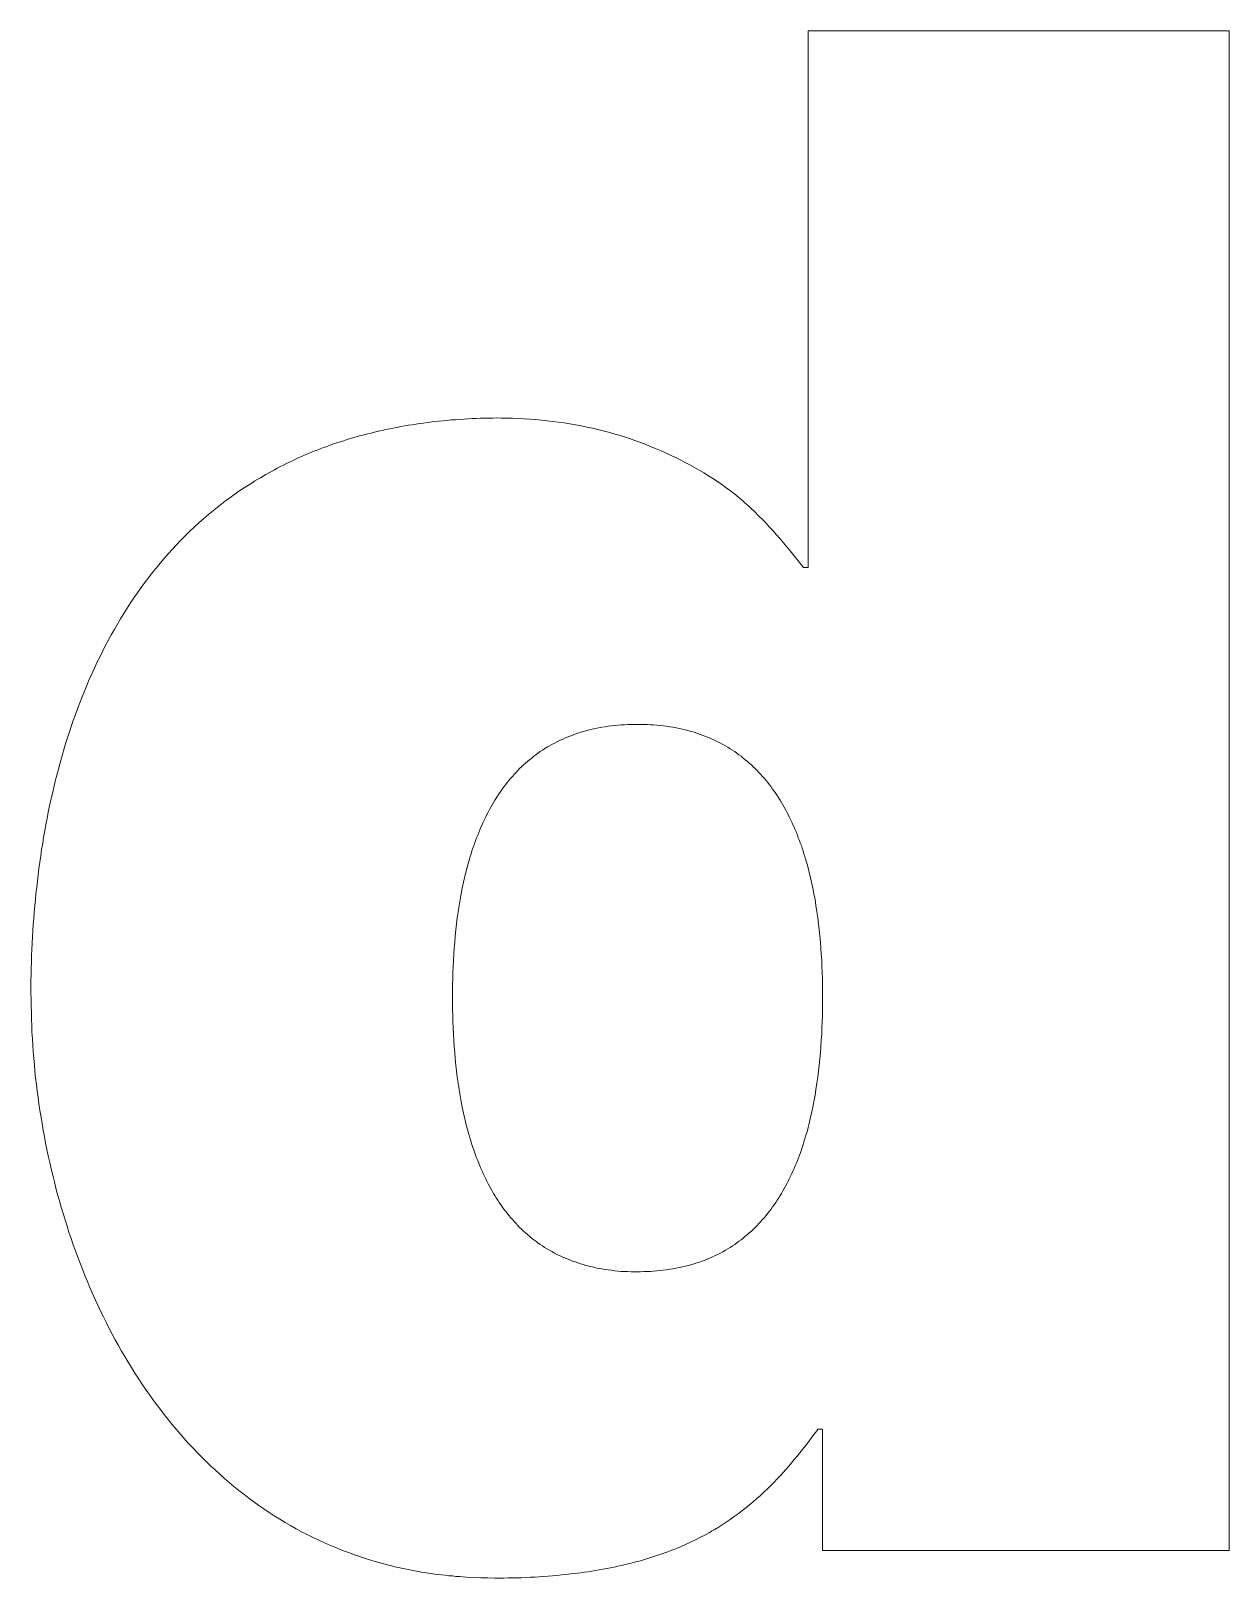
# Model space of a CAD drawing. Header units: millimetres. Extents: x 102 to 3000, y 150 to 4305.
# Drawn here: x 2796.9 to 2888.6, y 577.2 to 695.6 of the extents above; entities that cross this region are included whole.
import ezdxf

# ---------------------------------------------------------------- set-up
doc = ezdxf.new("R2010")
doc.units = ezdxf.units.MM
doc.header["$LTSCALE"] = 5
doc.linetypes.add('AUSGEZOGEN', pattern=[0])
doc.layers.add('Ebene 1', color=7, linetype='Continuous')

msp = doc.modelspace()

# ---------------------------------------------------------------- linework, layer by layer
at = {"layer": 'Ebene 1', "color": 7, "linetype": 'AUSGEZOGEN', "lineweight": 18}
for p, q in [((2856.36, 695.59), (2856.36, 654.54)), ((2888.57, 695.59), (2856.36, 695.59)), ((2888.57, 579.32), (2888.57, 695.59)), ((2856.36, 654.54), (2856.01, 654.54)), ((2857.14, 588.6), (2857.48, 588.6)), ((2857.48, 588.6), (2857.48, 579.32)), ((2857.48, 579.32), (2888.57, 579.32))]:
    msp.add_line(p, q, dxfattribs=at)
msp.add_lwpolyline([(2856.01, 654.54), (2855.5, 655.17), (2854.99, 655.8), (2854.73, 656.12), (2854.47, 656.43), (2854.21, 656.74), (2853.94, 657.04), (2853.67, 657.35), (2853.4, 657.65), (2853.13, 657.94), (2852.85, 658.23), (2852.56, 658.52), (2852.28, 658.8), (2851.98, 659.08), (2851.84, 659.22), (2851.69, 659.35), (2851.53, 659.49), (2851.38, 659.62), (2851.22, 659.75), (2851.07, 659.88), (2850.91, 660.01), (2850.75, 660.14), (2850.42, 660.39), (2850.1, 660.63), (2849.76, 660.87), (2849.43, 661.1), (2849.08, 661.33), (2848.74, 661.55), (2848.39, 661.77), (2848.04, 661.98), (2847.68, 662.18), (2847.32, 662.38), (2846.96, 662.57), (2846.59, 662.76), (2846.22, 662.94), (2845.84, 663.13), (2845.46, 663.3), (2845.07, 663.48), (2844.68, 663.64), (2844.29, 663.8), (2843.9, 663.96), (2843.5, 664.11), (2843.11, 664.25), (2842.71, 664.39), (2842.31, 664.52), (2841.91, 664.65), (2841.5, 664.77), (2841.1, 664.88), (2840.69, 664.99), (2840.28, 665.09), (2839.87, 665.19), (2839.44, 665.28), (2839.01, 665.37), (2838.58, 665.45), (2838.14, 665.53), (2837.71, 665.59), (2837.27, 665.66), (2836.84, 665.71), (2836.4, 665.76), (2835.96, 665.81), (2835.52, 665.85), (2835.08, 665.88), (2834.64, 665.91), (2834.2, 665.93), (2833.76, 665.95), (2833.32, 665.96), (2832.88, 665.96), (2832.56, 665.97), (2832.24, 665.96), (2831.93, 665.96), (2831.61, 665.95), (2831.29, 665.95), (2830.97, 665.93), (2830.66, 665.92), (2830.34, 665.9), (2830.02, 665.89), (2829.71, 665.86), (2829.39, 665.84), (2829.07, 665.82), (2828.76, 665.79), (2828.44, 665.76), (2828.12, 665.72), (2827.81, 665.69), (2827.23, 665.62), (2826.94, 665.58), (2826.65, 665.54), (2826.36, 665.5), (2826.07, 665.45), (2825.78, 665.41), (2825.49, 665.36), (2825.2, 665.31), (2824.92, 665.25), (2824.63, 665.2), (2824.34, 665.14), (2824.06, 665.08), (2823.77, 665.02), (2823.49, 664.96), (2823.2, 664.89), (2822.94, 664.82), (2822.67, 664.76), (2822.41, 664.69), (2822.15, 664.62), (2821.88, 664.55), (2821.62, 664.47), (2821.36, 664.4), (2821.1, 664.32), (2820.84, 664.23), (2820.58, 664.15), (2820.32, 664.07), (2820.07, 663.98), (2819.81, 663.89), (2819.55, 663.8), (2819.3, 663.7), (2819.04, 663.61), (2818.8, 663.51), (2818.56, 663.42), (2818.33, 663.32), (2818.09, 663.22), (2817.85, 663.12), (2817.62, 663.02), (2817.38, 662.92), (2817.15, 662.81), (2816.91, 662.7), (2816.68, 662.59), (2816.45, 662.48), (2816.22, 662.36), (2815.99, 662.25), (2815.76, 662.13), (2815.54, 662.01), (2815.31, 661.88), (2815.1, 661.77), (2814.88, 661.65), (2814.67, 661.53), (2814.46, 661.4), (2814.26, 661.28), (2814.05, 661.15), (2813.84, 661.02), (2813.64, 660.89), (2813.43, 660.76), (2813.23, 660.63), (2813.02, 660.49), (2812.82, 660.36), (2812.62, 660.22), (2812.42, 660.08), (2812.23, 659.94), (2812.03, 659.79), (2811.83, 659.65), (2811.64, 659.5), (2811.45, 659.35), (2811.25, 659.2), (2811.06, 659.05), (2810.87, 658.9), (2810.5, 658.59), (2810.13, 658.27), (2809.76, 657.95), (2809.4, 657.62), (2809.05, 657.28), (2808.71, 656.95), (2808.38, 656.62), (2808.05, 656.27), (2807.73, 655.93), (2807.41, 655.58), (2807.1, 655.22), (2806.79, 654.86), (2806.49, 654.49), (2806.19, 654.12), (2805.9, 653.75), (2805.62, 653.37), (2805.34, 652.99), (2805.06, 652.6), (2804.79, 652.21), (2804.53, 651.82), (2804.27, 651.42), (2804.02, 651.02), (2803.77, 650.61), (2803.53, 650.2), (2803.29, 649.79), (2803.05, 649.37), (2802.83, 648.95), (2802.6, 648.53), (2802.38, 648.11), (2802.17, 647.68), (2801.96, 647.25), (2801.76, 646.82), (2801.56, 646.38), (2801.37, 645.95), (2801.18, 645.51), (2801, 645.07), (2800.82, 644.63), (2800.65, 644.17), (2800.47, 643.72), (2800.31, 643.27), (2800.15, 642.81), (2799.99, 642.35), (2799.84, 641.89), (2799.69, 641.43), (2799.54, 640.97), (2799.4, 640.51), (2799.27, 640.04), (2799.14, 639.58), (2799.01, 639.11), (2798.89, 638.64), (2798.77, 638.17), (2798.66, 637.7), (2798.55, 637.23), (2798.44, 636.76), (2798.34, 636.28), (2798.24, 635.81), (2798.15, 635.33), (2798.06, 634.86), (2797.97, 634.38), (2797.88, 633.9), (2797.81, 633.42), (2797.73, 632.94), (2797.66, 632.46), (2797.59, 631.98), (2797.52, 631.5), (2797.46, 631.02), (2797.4, 630.54), (2797.35, 630.06), (2797.29, 629.57), (2797.25, 629.1), (2797.2, 628.63), (2797.16, 628.15), (2797.12, 627.68), (2797.09, 627.21), (2797.05, 626.73), (2797.02, 626.26), (2797, 625.78), (2796.98, 625.31), (2796.96, 624.83), (2796.94, 624.36), (2796.93, 623.88), (2796.92, 623.41), (2796.91, 622.93), (2796.91, 622.46), (2796.91, 621.98), (2796.92, 621.48), (2796.92, 620.98), (2796.94, 620.48), (2796.95, 619.98), (2796.97, 619.47), (2796.99, 618.97), (2797.02, 618.47), (2797.05, 617.97), (2797.09, 617.47), (2797.13, 616.97), (2797.17, 616.47), (2797.22, 615.97), (2797.27, 615.48), (2797.33, 614.98), (2797.39, 614.48), (2797.45, 613.98), (2797.52, 613.48), (2797.6, 612.98), (2797.68, 612.48), (2797.76, 611.98), (2797.85, 611.48), (2797.94, 610.99), (2798.03, 610.49), (2798.13, 609.99), (2798.24, 609.5), (2798.35, 609), (2798.46, 608.51), (2798.58, 608.02), (2798.7, 607.53), (2798.82, 607.04), (2798.95, 606.55), (2799.09, 606.06), (2799.23, 605.58), (2799.37, 605.1), (2799.52, 604.62), (2799.67, 604.14), (2799.82, 603.66), (2799.98, 603.18), (2800.15, 602.71), (2800.32, 602.24), (2800.49, 601.76), (2800.67, 601.29), (2800.85, 600.83), (2801.03, 600.36), (2801.23, 599.9), (2801.42, 599.43), (2801.62, 598.97), (2801.83, 598.52), (2802.03, 598.07), (2802.24, 597.62), (2802.46, 597.18), (2802.68, 596.74), (2802.9, 596.3), (2803.13, 595.87), (2803.36, 595.43), (2803.6, 595), (2803.84, 594.57), (2804.09, 594.15), (2804.34, 593.73), (2804.6, 593.31), (2804.86, 592.89), (2805.13, 592.48), (2805.4, 592.07), (2805.68, 591.66), (2805.95, 591.26), (2806.23, 590.87), (2806.52, 590.48), (2806.81, 590.1), (2807.1, 589.72), (2807.4, 589.34), (2807.7, 588.97), (2808.01, 588.6), (2808.33, 588.23), (2808.64, 587.87), (2808.97, 587.51), (2809.29, 587.16), (2809.63, 586.81), (2809.96, 586.47), (2810.31, 586.13), (2810.65, 585.79), (2811, 585.47), (2811.35, 585.14), (2811.71, 584.83), (2812.07, 584.52), (2812.44, 584.21), (2812.81, 583.91), (2813.19, 583.61), (2813.57, 583.32), (2813.95, 583.04), (2814.34, 582.76), (2814.73, 582.49), (2815.13, 582.22), (2815.53, 581.96), (2815.94, 581.71), (2816.35, 581.46), (2816.76, 581.22), (2817.19, 580.98), (2817.62, 580.75), (2818.05, 580.53), (2818.49, 580.31), (2818.94, 580.1), (2819.38, 579.89), (2819.83, 579.7), (2820.29, 579.51), (2820.74, 579.32), (2821.2, 579.15), (2821.66, 578.98), (2822.13, 578.82), (2822.59, 578.67), (2823.06, 578.53), (2823.53, 578.39), (2824.01, 578.26), (2824.26, 578.19), (2824.51, 578.13), (2824.76, 578.07), (2825.01, 578.01), (2825.26, 577.95), (2825.52, 577.9), (2825.77, 577.85), (2826.02, 577.8), (2826.28, 577.75), (2826.53, 577.7), (2826.79, 577.66), (2827.04, 577.62), (2827.3, 577.58), (2827.55, 577.54), (2827.81, 577.51), (2828.06, 577.47), (2828.33, 577.44), (2828.6, 577.41), (2828.87, 577.38), (2829.15, 577.36), (2829.42, 577.33), (2829.69, 577.31), (2829.96, 577.29), (2830.23, 577.27), (2830.77, 577.25), (2831.32, 577.22), (2831.86, 577.21), (2832.41, 577.2), (2832.75, 577.2), (2833.09, 577.2), (2833.43, 577.21), (2833.77, 577.21), (2834.11, 577.22), (2834.45, 577.23), (2834.79, 577.24), (2835.13, 577.26), (2835.46, 577.28), (2835.8, 577.3), (2836.14, 577.32), (2836.48, 577.35), (2836.82, 577.37), (2837.16, 577.4), (2837.5, 577.44), (2837.83, 577.47), (2838.4, 577.54), (2838.97, 577.61), (2839.26, 577.65), (2839.54, 577.69), (2839.83, 577.73), (2840.11, 577.78), (2840.39, 577.83), (2840.67, 577.88), (2840.96, 577.93), (2841.24, 577.98), (2841.52, 578.04), (2841.8, 578.1), (2842.08, 578.16), (2842.36, 578.23), (2842.83, 578.34), (2843.07, 578.41), (2843.31, 578.47), (2843.54, 578.53), (2843.78, 578.6), (2844.01, 578.67), (2844.25, 578.74), (2844.48, 578.82), (2844.71, 578.89), (2844.95, 578.97), (2845.18, 579.05), (2845.41, 579.13), (2845.64, 579.22), (2845.87, 579.3), (2846.1, 579.39), (2846.49, 579.55), (2846.88, 579.72), (2847.08, 579.81), (2847.27, 579.9), (2847.47, 579.99), (2847.66, 580.08), (2847.85, 580.17), (2848.04, 580.27), (2848.23, 580.37), (2848.42, 580.47), (2848.61, 580.57), (2848.8, 580.67), (2848.98, 580.78), (2849.17, 580.89), (2849.48, 581.08), (2849.8, 581.27), (2850.11, 581.48), (2850.41, 581.68), (2850.71, 581.9), (2851.01, 582.11), (2851.31, 582.34), (2851.6, 582.57), (2851.88, 582.8), (2852.17, 583.04), (2852.45, 583.28), (2852.72, 583.53), (2852.99, 583.78), (2853.26, 584.03), (2853.52, 584.29), (2853.78, 584.55), (2854.01, 584.79), (2854.23, 585.03), (2854.45, 585.28), (2854.67, 585.52), (2854.89, 585.77), (2855.1, 586.02), (2855.31, 586.28), (2855.52, 586.53), (2855.73, 586.79), (2855.93, 587.04), (2856.34, 587.56), (2856.74, 588.08), (2857.14, 588.6)], dxfattribs=at)
msp.add_lwpolyline([(2843.3, 600.64), (2843.06, 600.64), (2842.81, 600.64), (2842.56, 600.65), (2842.31, 600.66), (2842.06, 600.67), (2841.82, 600.69), (2841.57, 600.72), (2841.32, 600.75), (2841.08, 600.78), (2840.83, 600.81), (2840.59, 600.86), (2840.34, 600.9), (2840.1, 600.95), (2839.86, 601.01), (2839.61, 601.06), (2839.37, 601.13), (2839.16, 601.19), (2838.96, 601.25), (2838.75, 601.32), (2838.55, 601.39), (2838.34, 601.46), (2838.14, 601.54), (2837.94, 601.62), (2837.74, 601.7), (2837.54, 601.79), (2837.35, 601.88), (2837.15, 601.97), (2836.96, 602.07), (2836.77, 602.18), (2836.58, 602.28), (2836.39, 602.39), (2836.21, 602.5), (2836.04, 602.62), (2835.87, 602.73), (2835.7, 602.85), (2835.54, 602.97), (2835.38, 603.09), (2835.21, 603.22), (2835.06, 603.35), (2834.9, 603.48), (2834.75, 603.61), (2834.6, 603.75), (2834.45, 603.89), (2834.3, 604.03), (2834.16, 604.18), (2834.02, 604.33), (2833.88, 604.48), (2833.74, 604.63), (2833.61, 604.79), (2833.48, 604.95), (2833.35, 605.11), (2833.22, 605.27), (2833.09, 605.44), (2832.97, 605.6), (2832.85, 605.77), (2832.74, 605.94), (2832.62, 606.12), (2832.51, 606.29), (2832.4, 606.47), (2832.29, 606.64), (2832.19, 606.82), (2832.09, 607), (2831.99, 607.18), (2831.89, 607.37), (2831.79, 607.56), (2831.7, 607.75), (2831.6, 607.95), (2831.51, 608.15), (2831.42, 608.34), (2831.33, 608.54), (2831.25, 608.74), (2831.17, 608.94), (2831.09, 609.14), (2831.01, 609.35), (2830.93, 609.55), (2830.86, 609.75), (2830.79, 609.96), (2830.72, 610.16), (2830.65, 610.37), (2830.58, 610.58), (2830.52, 610.8), (2830.45, 611.01), (2830.39, 611.23), (2830.33, 611.45), (2830.21, 611.89), (2830.11, 612.34), (2830.01, 612.78), (2829.91, 613.23), (2829.82, 613.67), (2829.74, 614.12), (2829.67, 614.59), (2829.6, 615.06), (2829.53, 615.52), (2829.47, 615.99), (2829.42, 616.46), (2829.37, 616.93), (2829.33, 617.41), (2829.29, 617.88), (2829.26, 618.35), (2829.23, 618.82), (2829.21, 619.3), (2829.19, 619.77), (2829.18, 620.24), (2829.17, 620.72), (2829.16, 621.19), (2829.16, 621.66), (2829.16, 622.13), (2829.17, 622.6), (2829.18, 623.07), (2829.19, 623.54), (2829.21, 624.01), (2829.23, 624.47), (2829.26, 624.94), (2829.29, 625.41), (2829.33, 625.87), (2829.37, 626.34), (2829.42, 626.8), (2829.47, 627.27), (2829.53, 627.73), (2829.6, 628.19), (2829.67, 628.66), (2829.74, 629.12), (2829.82, 629.56), (2829.91, 630), (2830.01, 630.45), (2830.11, 630.89), (2830.21, 631.33), (2830.33, 631.76), (2830.39, 631.98), (2830.45, 632.2), (2830.52, 632.42), (2830.58, 632.63), (2830.65, 632.84), (2830.72, 633.04), (2830.79, 633.25), (2830.86, 633.45), (2830.93, 633.65), (2831.01, 633.85), (2831.09, 634.06), (2831.17, 634.26), (2831.25, 634.46), (2831.33, 634.65), (2831.42, 634.85), (2831.51, 635.05), (2831.6, 635.24), (2831.7, 635.44), (2831.79, 635.63), (2831.89, 635.82), (2831.99, 636), (2832.09, 636.18), (2832.19, 636.36), (2832.3, 636.54), (2832.4, 636.72), (2832.51, 636.89), (2832.62, 637.07), (2832.74, 637.24), (2832.85, 637.41), (2832.97, 637.58), (2833.09, 637.74), (2833.22, 637.91), (2833.35, 638.07), (2833.48, 638.23), (2833.61, 638.39), (2833.74, 638.54), (2833.88, 638.7), (2834.02, 638.85), (2834.16, 638.99), (2834.3, 639.14), (2834.45, 639.28), (2834.6, 639.42), (2834.75, 639.56), (2834.9, 639.69), (2835.06, 639.82), (2835.22, 639.95), (2835.38, 640.08), (2835.54, 640.2), (2835.7, 640.32), (2835.87, 640.44), (2836.04, 640.55), (2836.21, 640.66), (2836.39, 640.78), (2836.58, 640.89), (2836.77, 640.99), (2836.96, 641.09), (2837.15, 641.19), (2837.35, 641.29), (2837.54, 641.38), (2837.74, 641.47), (2837.94, 641.55), (2838.14, 641.63), (2838.34, 641.71), (2838.55, 641.78), (2838.75, 641.85), (2838.96, 641.92), (2839.16, 641.98), (2839.37, 642.04), (2839.61, 642.1), (2839.85, 642.16), (2840.1, 642.21), (2840.34, 642.26), (2840.58, 642.3), (2840.83, 642.34), (2841.07, 642.38), (2841.32, 642.41), (2841.57, 642.44), (2841.81, 642.46), (2842.06, 642.48), (2842.31, 642.5), (2842.56, 642.51), (2842.81, 642.52), (2843.06, 642.52), (2843.3, 642.52), (2843.55, 642.52), (2843.8, 642.52), (2844.05, 642.51), (2844.3, 642.5), (2844.55, 642.48), (2844.8, 642.46), (2845.04, 642.44), (2845.29, 642.41), (2845.54, 642.38), (2845.78, 642.34), (2846.03, 642.3), (2846.27, 642.26), (2846.52, 642.21), (2846.76, 642.16), (2847, 642.1), (2847.24, 642.04), (2847.45, 641.98), (2847.66, 641.92), (2847.86, 641.85), (2848.07, 641.78), (2848.27, 641.71), (2848.47, 641.63), (2848.68, 641.55), (2848.88, 641.47), (2849.07, 641.38), (2849.27, 641.29), (2849.46, 641.19), (2849.66, 641.09), (2849.85, 640.99), (2850.04, 640.89), (2850.22, 640.78), (2850.41, 640.66), (2850.58, 640.55), (2850.75, 640.44), (2850.92, 640.32), (2851.08, 640.2), (2851.25, 640.08), (2851.41, 639.95), (2851.56, 639.82), (2851.72, 639.69), (2851.87, 639.56), (2852.03, 639.42), (2852.17, 639.28), (2852.32, 639.14), (2852.47, 638.99), (2852.61, 638.85), (2852.75, 638.7), (2852.88, 638.54), (2853.02, 638.39), (2853.15, 638.23), (2853.28, 638.07), (2853.41, 637.91), (2853.53, 637.74), (2853.65, 637.58), (2853.77, 637.41), (2853.89, 637.24), (2854.01, 637.07), (2854.12, 636.89), (2854.23, 636.72), (2854.33, 636.54), (2854.44, 636.36), (2854.54, 636.18), (2854.64, 636), (2854.74, 635.82), (2854.84, 635.63), (2854.93, 635.44), (2855.03, 635.24), (2855.12, 635.05), (2855.21, 634.85), (2855.3, 634.65), (2855.38, 634.46), (2855.47, 634.26), (2855.55, 634.06), (2855.62, 633.85), (2855.7, 633.65), (2855.77, 633.45), (2855.85, 633.25), (2855.92, 633.04), (2855.98, 632.84), (2856.05, 632.63), (2856.12, 632.42), (2856.18, 632.2), (2856.25, 631.98), (2856.31, 631.76), (2856.42, 631.33), (2856.53, 630.89), (2856.63, 630.45), (2856.73, 630), (2856.81, 629.56), (2856.9, 629.12), (2856.97, 628.66), (2857.04, 628.19), (2857.11, 627.73), (2857.17, 627.27), (2857.22, 626.8), (2857.27, 626.34), (2857.31, 625.87), (2857.35, 625.41), (2857.38, 624.94), (2857.41, 624.47), (2857.43, 624.01), (2857.45, 623.54), (2857.46, 623.07), (2857.47, 622.6), (2857.48, 622.13), (2857.48, 621.66), (2857.48, 621.19), (2857.47, 620.72), (2857.46, 620.24), (2857.45, 619.77), (2857.43, 619.3), (2857.41, 618.82), (2857.38, 618.35), (2857.35, 617.88), (2857.31, 617.41), (2857.27, 616.93), (2857.22, 616.46), (2857.17, 615.99), (2857.11, 615.52), (2857.04, 615.06), (2856.97, 614.59), (2856.9, 614.12), (2856.81, 613.67), (2856.73, 613.23), (2856.63, 612.78), (2856.53, 612.34), (2856.42, 611.89), (2856.37, 611.67), (2856.31, 611.45), (2856.25, 611.23), (2856.18, 611.01), (2856.12, 610.8), (2856.05, 610.58), (2855.98, 610.37), (2855.92, 610.16), (2855.85, 609.96), (2855.78, 609.75), (2855.7, 609.55), (2855.63, 609.35), (2855.55, 609.14), (2855.47, 608.94), (2855.38, 608.74), (2855.3, 608.54), (2855.21, 608.34), (2855.12, 608.15), (2855.03, 607.95), (2854.93, 607.75), (2854.84, 607.56), (2854.74, 607.37), (2854.64, 607.18), (2854.54, 607), (2854.44, 606.82), (2854.33, 606.64), (2854.23, 606.47), (2854.12, 606.29), (2854.01, 606.12), (2853.89, 605.94), (2853.77, 605.77), (2853.65, 605.6), (2853.53, 605.44), (2853.41, 605.27), (2853.28, 605.11), (2853.15, 604.95), (2853.02, 604.79), (2852.88, 604.63), (2852.75, 604.48), (2852.61, 604.33), (2852.47, 604.18), (2852.32, 604.03), (2852.18, 603.89), (2852.03, 603.75), (2851.87, 603.61), (2851.72, 603.48), (2851.56, 603.35), (2851.41, 603.22), (2851.25, 603.09), (2851.08, 602.97), (2850.92, 602.85), (2850.75, 602.73), (2850.58, 602.62), (2850.41, 602.5), (2850.22, 602.39), (2850.04, 602.28), (2849.85, 602.17), (2849.66, 602.07), (2849.47, 601.97), (2849.27, 601.88), (2849.07, 601.78), (2848.88, 601.7), (2848.68, 601.61), (2848.48, 601.53), (2848.27, 601.46), (2848.07, 601.38), (2847.86, 601.31), (2847.66, 601.25), (2847.45, 601.19), (2847.24, 601.13), (2847, 601.07), (2846.76, 601.01), (2846.51, 600.96), (2846.27, 600.91), (2846.03, 600.87), (2845.78, 600.83), (2845.53, 600.79), (2845.29, 600.76), (2845.04, 600.73), (2844.79, 600.71), (2844.54, 600.69), (2844.3, 600.67), (2844.05, 600.66), (2843.8, 600.65), (2843.55, 600.64)], close=True, dxfattribs=at)

doc.saveas('drawing.dxf')
